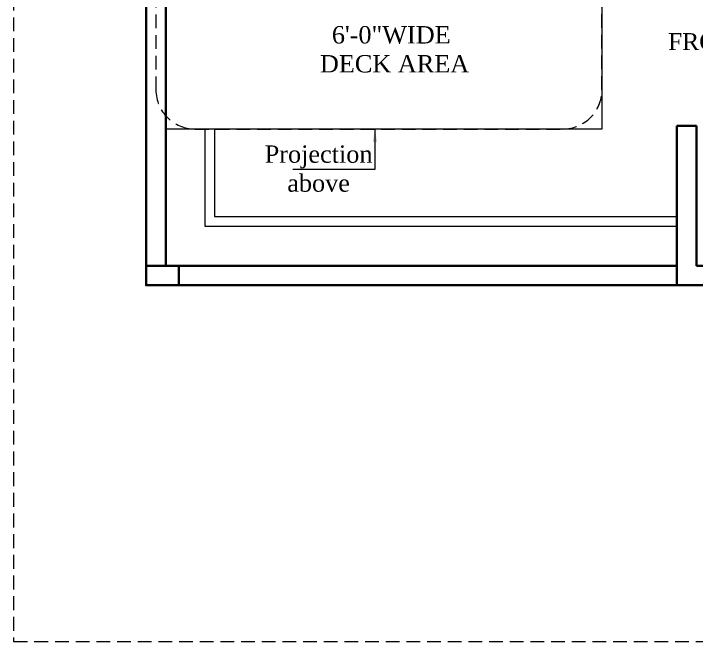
# Model space of a CAD drawing. Header units: inches. Extents: x -61 to 4103, y -308 to 989.
# Drawn here: x -61.1 to 253.5, y -308 to -18.9 of the extents above; entities that cross this region are included whole.
import ezdxf

# ---------------------------------------------------------------- set-up
doc = ezdxf.new("R2010")
doc.units = ezdxf.units.IN
doc.linetypes.add('$0$$0$$0$HIDDEN', pattern=[9.525, 6.35, -3.175])
doc.linetypes.add('AR-01-R0-COLUMN LAYOUT$0$HIDDEN', pattern=[9.525, 6.35, -3.175])
doc.layers.get('0').update_dxf_attribs({"lineweight": 0})
for name, color, linetype, lineweight in [('A-BOUNDARY', 226, 'Continuous', 35), ('A-BOUNDARY WALL COLUMN', 5, 'Continuous', 35), ('A-LANDSCAPE', 64, 'Continuous', 18), ('A-PROJECTION', 4, '$0$$0$$0$HIDDEN', 9), ('A-TEXT', 2, 'Continuous', 13), ('A-WALL', 1, 'Continuous', 35), ('AR-01-R0-COLUMN LAYOUT$0$S-BEAM PLINTH', 3, 'AR-01-R0-COLUMN LAYOUT$0$HIDDEN', 9)]:
    doc.layers.add(name, color=color, linetype=linetype, lineweight=lineweight)
doc.layers.add('A-FURNITURE', color=35, linetype='Continuous', lineweight=13, true_color=0xab6a54)
doc.styles.add('$1$$0$STYLE1', font='romantic.ttf', dxfattribs={"height": 6})
doc.styles.get("Standard").update_dxf_attribs({"font": 'arial.ttf', "height": 9})
doc.styles.add('STYLE1', font='romantic.ttf', dxfattribs={"height": 6})
doc.dimstyles.get("Standard").update_dxf_attribs({"dimtxt": 18, "dimasz": 6, "dimexe": 0, "dimexo": 6, "dimgap": 0.09, "dimtad": 0, "dimtih": 1, "dimtoh": 1, "dimdec": 1, "dimzin": 0, "dimdsep": 46, "dimlunit": 4, "dimtxsty": 'Standard', "dimblk": 'OBLIQUE', "dimcen": 0.09, "dimclrd": 256, "dimclre": 256, "dimclrt": 256, "dimadec": 0, "dimazin": 0, "dimtfac": 1, "dimtdec": 1, "dimtofl": 0, "dimtmove": 1, "dimatfit": 3, "dimfxl": 1, "dimtolj": 1, "dimtzin": 0, "dimlwd": -1, "dimlwe": -1, "dimarcsym": 0})

# ---------------------------------------------------------------- blocks, each defined once
blk = doc.blocks.new('_Oblique')
at = {"color": 0, "linetype": 'ByBlock', "lineweight": -2}
blk.add_line((-0.5, -0.5), (0.5, 0.5), dxfattribs=at)

msp = doc.modelspace()

# ---------------------------------------------------------------- linework, layer by layer
at = {"layer": 'A-BOUNDARY'}
for p, q in [((0, 0), (0, -144)), ((9, 0), (9, -135)), ((9, -135), (244.5, -135)), ((0, -144), (244.5, -144))]:
    msp.add_line(p, q, dxfattribs=at)
at = {"layer": 'A-BOUNDARY WALL COLUMN'}
msp.add_lwpolyline([(15, -135), (15, -144), (0, -144), (0, -135)], close=True, dxfattribs=at)
at = {"layer": 'A-FURNITURE'}
for p, q in [((210, 0), (210, -72)), ((210, -72), (9, -72))]:
    msp.add_line(p, q, dxfattribs=at)
at = {"layer": 'A-LANDSCAPE'}
for p, q in [((27, -72), (27, -116.81)), ((31.5, -72), (31.5, -112.31)), ((31.5, -112.31), (244.5, -112.31)), ((27, -116.81), (244.5, -116.81))]:
    msp.add_line(p, q, dxfattribs=at)
at = {"layer": 'A-PROJECTION'}
msp.add_lwpolyline([(4.5, -0.19), (4.5, -54.02, 0.413815), (22.5, -72), (192.04, -72, 0.413482), (210, -54), (210, 0)], format="xyb", dxfattribs=at)
at = {"layer": 'A-WALL'}
for p, q in [((244.5, -70.5), (253.5, -70.5)), ((244.5, -70.5), (244.5, -144)), ((253.5, -70.5), (253.5, -135)), ((253.5, -135), (349.5, -135)), ((244.5, -144), (358.5, -144))]:
    msp.add_line(p, q, dxfattribs=at)
at = {"layer": 'AR-01-R0-COLUMN LAYOUT$0$S-BEAM PLINTH'}
msp.add_lwpolyline([(1246.29, 989.07), (-61.05, 989.07), (-61.05, -308.04), (1246.29, -308.04)], close=True, dxfattribs=at)

# ---------------------------------------------------------------- texts
at = {"layer": 'A-TEXT', "width": 129.4496, "attachment_point": 5}
for s, insert, char_height, style in [('\\A1;6\'-0"WIDE\\P DECK AREA', (112.94, -35.33), 8, 'STYLE1'), ('\\A1;FRONT LAWN', (278.87, -31.82), 7.8, '$1$$0$STYLE1'), ('\\A1;Projection\\Pabove', (79.45, -90.28), 8, 'STYLE1')]:
    msp.add_mtext(s, dxfattribs=dict(at, insert=insert, char_height=char_height, style=style))

# ---------------------------------------------------------------- leaders
at = {"layer": 'A-TEXT'}
msp.add_leader([(105.42, -72), (105.42, -90.73), (67.56, -90.73)], dimstyle='Standard', override={"dimtxt": 9, "dimgap": 0.09, "dimtad": 0, "dimtih": 0, "dimtoh": 0, "dimfxl": 2, "dimfxlon": 1}, dxfattribs=at)

doc.saveas('drawing.dxf')
